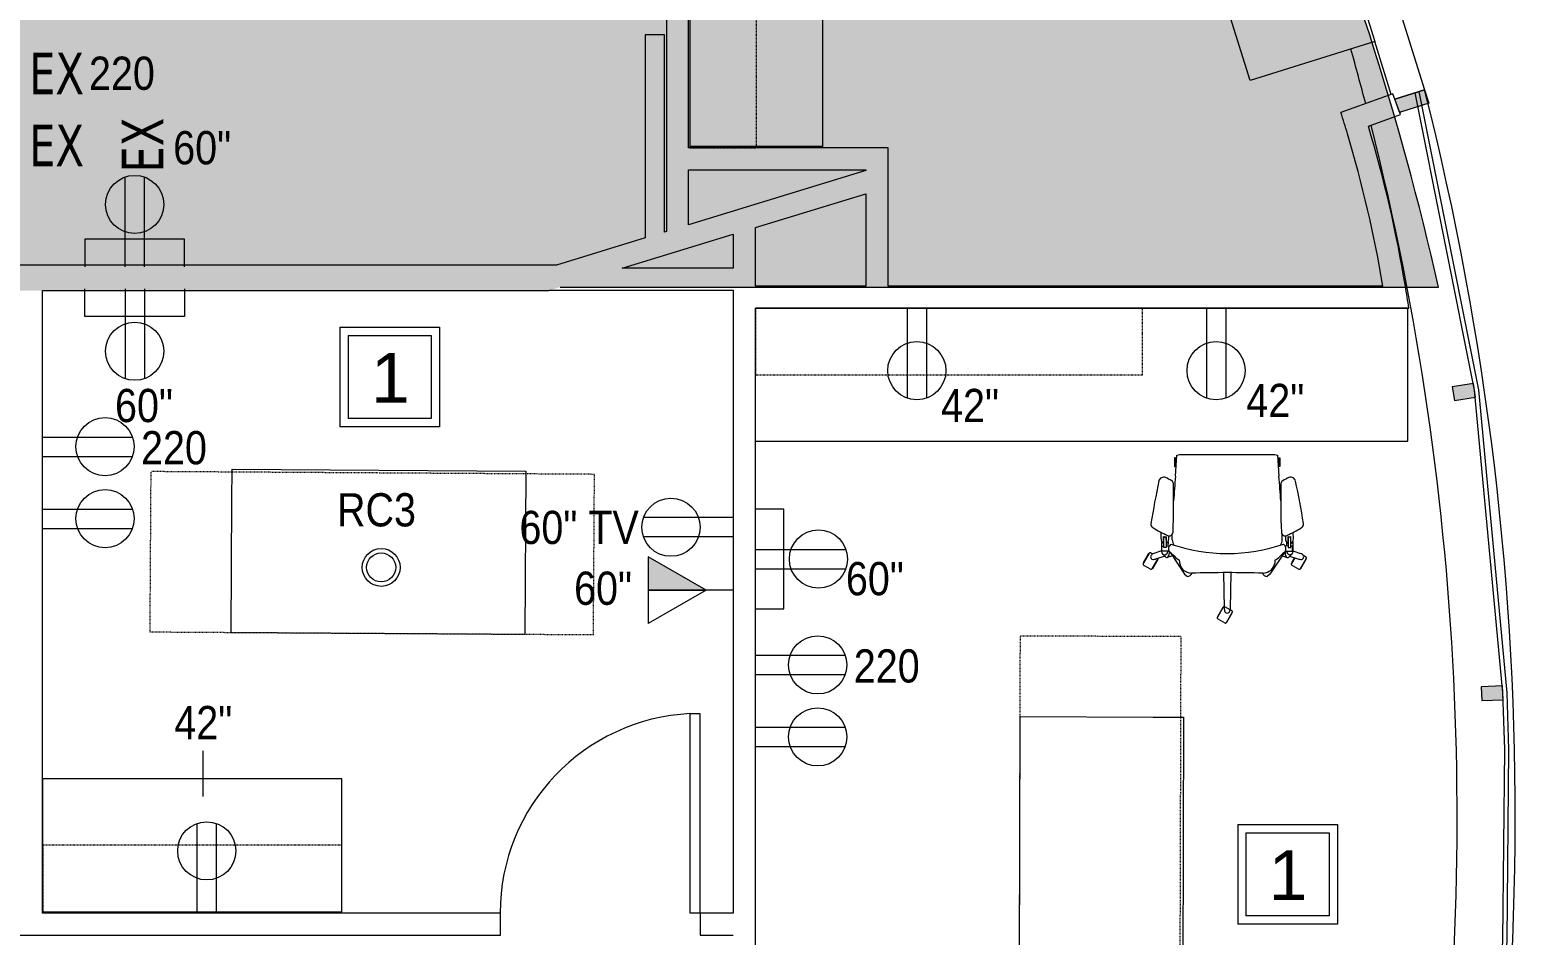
# Model space of a CAD drawing. Header units: inches. Extents: x 1 to 3107, y -595 to 378.
# Drawn here: x 1990.9 to 2259, y -98.4 to 65.1 of the extents above; entities that cross this region are included whole.
import ezdxf

# ---------------------------------------------------------------- set-up
doc = ezdxf.new("R2010")
doc.units = ezdxf.units.IN
doc.header["$MEASUREMENT"] = 0
doc.linetypes.add('Dash', pattern=[0.25, 0.125, -0.125])
doc.linetypes.add('Overhead', pattern=[0.15625, 0.09375, -0.0625])
for name, color, linetype, lineweight in [('A-ANNO-NOTE', 131, 'Continuous', 20), ('A-DETL', 90, 'Continuous', 9), ('A-DETL-GENF', 92, 'Continuous', 9), ('A-DETL-MEDM', 33, 'Continuous', 13), ('A-DOOR', 31, 'Continuous', 13), ('A-EXIST-GLAZ', 250, 'Continuous', 9), ('A-WALL', 113, 'Continuous', 50), ('A-WALL-PATT', 111, 'Continuous', 13), ('E-COMM-IDEN', 2, 'Continuous', 9), ('E-ELEC-FIXT-IDEN', 2, 'Continuous', 9), ('EXTWINDOWS', 250, 'Continuous', 9), ('I-FURN', 30, 'Continuous', 13), ('I-FURN-HDLN', 30, 'Continuous', 13), ('I-WALL', 2, 'Continuous', 13), ('new block- skin dc_dwg', 8, 'Continuous', 9), ('Q-CASE', 31, 'Continuous', 13), ('S-EXIST-COLS', 250, 'Continuous', 9)]:
    doc.layers.add(name, color=color, linetype=linetype, lineweight=lineweight)
doc.styles.add('Arial', font='arial.ttf', dxfattribs={"height": 9})
doc.styles.add('Arial_2', font='arial.ttf', dxfattribs={"width": 0.85, "height": 6})
doc.styles.add('Tahoma_2', font='tahoma.ttf', dxfattribs={"width": 0.85, "height": 7.5})

# ---------------------------------------------------------------- blocks, each defined once
blk = doc.blocks.new('Upper Cabinet - Standard Upper Cabinet-1775553-New Construction - Tel_Data_Elec Plan')
at = {"layer": 'Q-CASE'}
blk.add_line((36.94, 0), (-47.26, 0), dxfattribs=at)
at = {"layer": 'Q-CASE', "linetype": 'Overhead', "lineweight": 9}
for p, q in [((-47.26, 0), (-47.26, -12)), ((36.94, -12), (36.94, 0)), ((-47.26, -12), (36.94, -12))]:
    blk.add_line(p, q, dxfattribs=at)
blk = doc.blocks.new('Counter Top _No Backsplash_ - Standard Counter Top-1758023-New Construction - Tel_Data_Elec Plan')
at = {"layer": 'Q-CASE'}
for p, q in [((36.74, 0), (-47.26, 0)), ((-47.26, 0), (-47.26, -12)), ((36.74, 0), (36.74, -12)), ((-47.26, -12), (-47.26, -24)), ((36.74, -12), (36.74, -24)), ((-47.26, -24), (36.74, -24))]:
    blk.add_line(p, q, dxfattribs=at)
blk = doc.blocks.new('new block- skin dc_dwg-1925045-New Construction - Tel_Data_Elec Plan')
at = {"layer": 'EXTWINDOWS'}
for points in [[(2773.78, 1399.94), (2772.94, 1402.3), (2778.31, 1403.98), (2779.06, 1401.59), (2773.93, 1399.99)], [(2783.68, 1347.93), (2787.51, 1348.51), (2787.14, 1350.98), (2783.31, 1350.4)], [(2788.63, 1293.71), (2792.5, 1293.87), (2792.39, 1296.37), (2788.52, 1296.2)]]:
    blk.add_hatch(color=256, dxfattribs=at).paths.add_polyline_path(points, flags=0)
at = {"layer": 'A-EXIST-GLAZ', "flags": 128}
for points in [[(2774.05, 1132.25), (2785.76, 1185.75), (2791.92, 1240.28), (2792.44, 1250.49), (2792.77, 1284.89), (2792.45, 1295.11), (2787.32, 1349.74), (2776.63, 1403.45)], [(2774.76, 1132.02), (2786.5, 1185.63), (2792.67, 1240.22), (2793.19, 1250.46), (2793.52, 1284.9), (2793.2, 1295.15), (2788.07, 1349.85), (2777.35, 1403.68)]]:
    blk.add_lwpolyline(points, dxfattribs=at)
at = {"layer": 'A-WALL', "color": 250, "lineweight": 9}
blk.add_line((2772.27, 1403.18), (2769.3, 1412.69), dxfattribs=at)
at = {"layer": 'A-WALL', "color": 250, "lineweight": 9, "flags": 128}
blk.add_lwpolyline([(2761.54, 1437.5), (2758.26, 1448), (2763.98, 1449.79), (2778.31, 1403.98), (2772.92, 1402.29)], dxfattribs=at)
at = {"layer": 'A-WALL', "color": 250, "lineweight": 9}
for centre, radius, start, end in [((2272.85, 1272.63), 511.33, 14.5976, 15.7403), ((2260.21, 1272.77), 534.46, 344.6958, 14.2118), ((2260.21, 1272.77), 534.46, 344.6958, 14.2118), ((2272.85, 1272.63), 511.33, 350.7423, 14.1475)]:
    blk.add_arc(centre, radius, start, end, dxfattribs=at)
at = {"layer": 'EXTWINDOWS'}
for p, q in [((2772.94, 1402.3), (2778.31, 1403.98)), ((2773.78, 1399.94), (2772.94, 1402.3)), ((2778.31, 1403.98), (2779.06, 1401.59)), ((2773.93, 1399.99), (2773.78, 1399.94)), ((2779.06, 1401.59), (2773.93, 1399.99)), ((2787.14, 1350.98), (2783.31, 1350.4)), ((2787.51, 1348.51), (2787.14, 1350.98)), ((2783.31, 1350.4), (2783.68, 1347.93)), ((2783.68, 1347.93), (2787.51, 1348.51)), ((2792.39, 1296.37), (2788.52, 1296.2)), ((2788.52, 1296.2), (2788.63, 1293.71)), ((2792.5, 1293.87), (2792.39, 1296.37)), ((2788.63, 1293.71), (2792.5, 1293.87))]:
    blk.add_line(p, q, dxfattribs=at)
at = {"layer": 'S-EXIST-COLS', "flags": 128}
blk.add_lwpolyline([(2746.86, 1405.67), (2739.1, 1430.48), (2761.54, 1437.5), (2769.3, 1412.69)], close=True, dxfattribs=at)
blk = doc.blocks.new('Single-Flush - 36_ x 96_-1939474-New Construction - Tel_Data_Elec Plan')
at = {"layer": 'A-DOOR', "color": 7, "lineweight": 20}
for p, q in [((16.25, 2), (16.25, 38.02)), ((18, 38.02), (16.25, 38.02)), ((18, 2), (18, 38.02)), ((18, 2), (16.25, 2))]:
    blk.add_line(p, q, dxfattribs=at)
at = {"layer": 'A-DOOR', "lineweight": 9}
blk.add_arc((18, 2), 36.07, 92.7812, 180, dxfattribs=at)
blk = doc.blocks.new('Upper Cabinet - Standard Upper Cabinet-2071527-New Construction - Tel_Data_Elec Plan')
at = {"layer": 'Q-CASE'}
blk.add_line((6.74, 0), (-47.26, 0), dxfattribs=at)
at = {"layer": 'Q-CASE', "linetype": 'Overhead', "lineweight": 9}
for p, q in [((-47.26, 0), (-47.26, -12)), ((6.74, -12), (6.74, 0)), ((-47.26, -12), (6.74, -12))]:
    blk.add_line(p, q, dxfattribs=at)
blk = doc.blocks.new('Counter Top _No Backsplash_ - Standard Counter Top-2071496-New Construction - Tel_Data_Elec Plan')
at = {"layer": 'Q-CASE'}
for p, q in [((6.74, 0), (-47.26, 0)), ((-47.26, 0), (-47.26, -12)), ((6.74, 0), (6.74, -12)), ((-47.26, -12), (-47.26, -24)), ((6.74, -12), (6.74, -24)), ((-47.26, -24), (6.74, -24))]:
    blk.add_line(p, q, dxfattribs=at)
blk = doc.blocks.new('chair - chair-1675997-New Construction - Tel_Data_Elec Plan')
at = {"layer": 'I-FURN', "lineweight": 9}
for p, q in [((-34.1, -10.69), (-34.1, 18.81)), ((-34.1, 18.81), (18.9, 18.81)), ((18.9, 18.81), (18.9, -5.19)), ((18.9, -5.19), (18.9, -10.69)), ((18.9, -10.69), (-34.1, -10.69))]:
    blk.add_line(p, q, dxfattribs=at)
at = {"layer": 'I-FURN-HDLN', "linetype": 'Dash', "lineweight": 9}
for p, q in [((-46.5, 18.81), (-46.5, -10.19)), ((-46.5, 18.81), (33.5, 18.81)), ((33.5, 18.81), (33.5, -10.19)), ((-46.5, -10.19), (33.5, -10.19))]:
    blk.add_line(p, q, dxfattribs=at)
blk = doc.blocks.new('Counter Top _No Backsplash_ - Standard Counter Top-2088438-New Construction - Tel_Data_Elec Plan')
at = {"layer": 'Q-CASE'}
for p, q in [((70.47, 0), (-47.26, 0)), ((-47.26, 0), (-47.26, -24)), ((70.47, 0), (70.47, -12)), ((70.47, -12), (70.47, -24)), ((-47.26, -24), (0.63, -24)), ((0.63, -24), (70.47, -24))]:
    blk.add_line(p, q, dxfattribs=at)
blk = doc.blocks.new('Upper Cabinet - Standard Upper Cabinet-2099876-New Construction - Tel_Data_Elec Plan')
at = {"layer": 'Q-CASE'}
blk.add_line((22.58, 0), (-47.26, 0), dxfattribs=at)
at = {"layer": 'Q-CASE', "linetype": 'Overhead', "lineweight": 9}
for p, q in [((-47.26, 0), (-47.26, -12)), ((22.58, -12), (22.58, 0)), ((-47.26, -12), (22.58, -12))]:
    blk.add_line(p, q, dxfattribs=at)
blk = doc.blocks.new('Chairs - Task Chair-V17-New Construction - Tel_Data_Elec Plan')
at = {"layer": 'I-FURN', "lineweight": 9}
for p, q in [((0.14, 12.46), (-0.91, 10.63)), ((0.06, 12.4), (-0.9, 10.73)), ((-0.9, 10.73), (-0.87, 10.71)), ((0.1, 12.38), (0.06, 12.4)), ((1.71, 11.79), (0.42, 12.53)), ((0.72, 9.68), (1.78, 11.52)), ((0.8, 9.74), (1.77, 11.41)), ((1.77, 11.41), (1.73, 11.43)), ((-0.84, 10.35), (-0.51, 10.16)), ((-0.66, 3.46), (-0.52, 10)), ((-0.51, 10.16), (0.45, 9.61)), ((0.66, 3.46), (0.52, 10)), ((0.77, 9.76), (0.8, 9.74)), ((-13.23, 2.75), (-14.29, 0.91)), ((-13.31, 2.68), (-14.27, 1.01)), ((-13.27, 2.66), (-13.31, 2.68)), ((-11.66, 2.08), (-12.95, 2.82)), ((-10.26, -0.13), (-7.71, 3.75)), ((-7.71, 3.75), (-7.19, 4.17)), ((7.71, 3.75), (7.19, 4.17)), ((10.26, -0.13), (7.71, 3.75)), ((13.52, 2.75), (12.46, 0.91)), ((13.43, 2.68), (12.47, 1.01)), ((13.47, 2.66), (13.43, 2.68)), ((15.08, 2.08), (13.79, 2.82)), ((-14.27, 1.01), (-14.24, 0.99)), ((-14.21, 0.64), (-13.75, 0.37)), ((-11.87, -0.46), (-13.23, 0.01)), ((-11.25, 0.5), (-12.91, 1)), ((-12.18, 0.78), (-11.59, 1.8)), ((-12.14, 0.77), (-11.6, 1.7)), ((-11.1, 0.66), (-11.7, 0.04)), ((-11.6, 1.7), (-11.64, 1.72)), ((-9.9, 0.41), (-10.82, 0.7)), ((9.9, 0.41), (10.82, 0.7)), ((11.1, 0.66), (11.7, 0.04)), ((11.25, 0.5), (12.91, 1)), ((11.87, -0.46), (13.23, 0.01)), ((12.47, 1.01), (12.5, 0.99)), ((13.45, 0.11), (13.82, -0.11)), ((14.09, -0.03), (15.15, 1.8)), ((14.14, 0.05), (14.18, 0.03)), ((14.18, 0.03), (15.14, 1.7)), ((15.14, 1.7), (15.11, 1.72)), ((-11.94, -2.68), (-11.93, -3.82)), ((-11.85, -2.19), (-11.87, -0.38)), ((-11.79, -0.41), (-11.8, -1.34)), ((-11.8, -1.34), (-11.46, -1.34)), ((-10.5, -0.41), (-11.79, -0.41)), ((-11.51, -1.83), (-11.5, -3.09)), ((-11.46, -1.07), (-11.46, -3.04)), ((-11.01, -1.07), (-11.46, -1.07)), ((-11.01, -3.01), (-11.01, -1.07)), ((-11.01, -1.35), (-10.47, -1.36)), ((-10.98, -1.81), (-11, -3.05)), ((-10.67, -2.11), (-10.69, -1.35)), ((-10.57, -2.34), (-10.55, -2.67)), ((-10.55, -2.67), (-10.56, -3.18)), ((-10.28, -0.18), (-10.26, -0.13)), ((-9.92, -2.44), (-9.93, -3.44)), ((9.92, -2.44), (9.93, -3.44)), ((10.28, -0.18), (10.26, -0.13)), ((11.01, -1.35), (10.47, -1.36)), ((10.5, -0.41), (11.79, -0.41)), ((10.57, -2.34), (10.55, -2.67)), ((10.55, -2.67), (10.56, -3.18)), ((10.67, -2.11), (10.69, -1.35)), ((10.98, -1.81), (11, -3.05)), ((11.01, -1.07), (11.46, -1.07)), ((11.01, -3.01), (11.01, -1.07)), ((11.46, -1.07), (11.46, -3.04)), ((11.8, -1.34), (11.46, -1.34)), ((11.51, -1.83), (11.5, -3.09)), ((11.79, -0.41), (11.8, -1.34)), ((11.85, -2.19), (11.87, -0.38)), ((11.94, -2.68), (11.93, -3.82)), ((-9.5, -15.71), (-9.34, -15.71)), ((-9.5, -17.28), (-9.5, -15.71)), ((-9.07, -17.74), (-9.34, -13.95)), ((-9.34, -15.71), (-9.34, -17.28)), ((9.34, -13.95), (9.07, -17.74)), ((9.34, -15.71), (9.34, -17.28)), ((9.5, -15.71), (9.34, -15.71)), ((9.5, -17.28), (9.5, -15.71)), ((-9.34, -17.28), (-9.5, -17.28)), ((-8.61, -17.87), (-9.07, -17.74)), ((8.61, -17.87), (-8.61, -17.87)), ((9.07, -17.74), (8.61, -17.87)), ((9.34, -17.28), (9.5, -17.28))]:
    blk.add_line(p, q, dxfattribs=at)
for centre, radius, start, end in [((0, 10.32), 0.445, 45.7229, 134.2771), ((0.32, 12.36), 0.2, 59.8643, 150), ((1.61, 11.62), 0.2, 330, 60), ((-0.74, 10.53), 0.2, 150, 240.1357), ((1.01, 9.97), 1.53, 164.4505, 178.7927), ((0.1, 10.22), 0.583, 134.254, 164.4505), ((-0.1, 10.22), 0.583, 15.5495, 45.746), ((0.55, 9.78), 0.2, 240.1393, 264.765), ((-1.01, 9.97), 1.53, 1.2073, 15.5495), ((0.55, 9.78), 0.2, 264.765, 330.1534), ((-13.05, 2.65), 0.2, 60, 150), ((-6.32, 1.36), 2.29, 134.5977, 169.3918), ((-6.2, 0.69), 2.87, 95.705, 127.0086), ((-7.35, 3.06), 1.12, 25.6219, 82.0752), ((0, 248.58), 245.12, 268.4848, 271.5152), ((7.35, 3.06), 1.12, 97.9248, 154.3781), ((6.2, 0.69), 2.87, 52.9914, 84.295), ((6.32, 1.36), 2.29, 10.6082, 45.4023), ((13.69, 2.65), 0.2, 60, 150), ((-14.11, 0.81), 0.2, 149.7906, 240), ((-13.37, 0.61), 0.445, 117.8208, 206.0638), ((-13.25, 0.67), 0.583, 206.0911, 236.5503), ((-13.31, 0.49), 0.583, 87.4248, 117.8208), ((-12.73, 1.46), 1.53, 236.4886, 250.7927), ((-13.35, -0.46), 1.53, 73.2073, 87.502), ((-11.28, -0.37), 0.593, 84.0219, 180.9117), ((-11.76, 1.9), 0.2, 330, 60.1121), ((-11.36, -0.43), 0.657, 1.3207, 77.9642), ((-10.91, 0.39), 0.323, 29.6621, 124.4716), ((-11.38, 0), 0.922, 9.6607, 36.4682), ((-11.69, -0.08), 1.25, 346.3769, 10.9189), ((-13.77, 4.39), 5.75, 305.3709, 317.4948), ((0, -31.42), 31.42, 71.1164, 108.8836), ((-5.74, -3.53), 5.54, 121.0187, 133.18), ((-23.82, 2.16), 15.26, 356.4473, 358.5687), ((23.82, 2.16), 15.26, 181.4313, 183.5527), ((5.74, -3.53), 5.54, 46.82, 58.9813), ((13.77, 4.39), 5.75, 222.5052, 234.6291), ((11.69, -0.08), 1.25, 169.0811, 193.6231), ((11.38, 0), 0.922, 143.5318, 170.3393), ((10.91, 0.39), 0.323, 55.5284, 150.3379), ((11.36, -0.43), 0.657, 102.0358, 178.6793), ((11.28, -0.37), 0.593, 359.0883, 95.9781), ((12.63, 0.81), 0.2, 150.1295, 164.8673), ((13.35, -0.46), 1.53, 92.498, 106.7927), ((12.73, 1.46), 1.53, 289.2073, 303.5876), ((13.31, 0.49), 0.583, 62.1792, 92.5752), ((13.25, 0.67), 0.583, 303.6493, 333.9089), ((13.37, 0.61), 0.445, 333.9362, 62.1792), ((14.98, 1.9), 0.2, 330, 60.168), ((-11.06, -2.6), 0.887, 120.1857, 184.8367), ((-11.49, -2.63), 0.971, 17.6225, 57.9495), ((-9.55, -0.85), 1.04, 148.1398, 233.8639), ((-8.09, -2.53), 1.84, 146.599, 177.2887), ((8.09, -2.53), 1.84, 2.7113, 33.401), ((9.55, -0.85), 1.04, 306.1361, 31.8602), ((11.49, -2.63), 0.971, 122.0505, 162.3775), ((11.06, -2.6), 0.887, 355.1633, 59.8143), ((13.92, 0.07), 0.2, 240.112, 330), ((-13.01, -5.3), 0.749, 121.3338, 189.0231), ((1.3, -28.7), 28.17, 115.3981, 121.4503), ((-11.2, -3.54), 0.533, 66.9672, 123.7509), ((-11.2, -3.47), 0.5, 67.0573, 121.4674), ((-10.48, -3.89), 0.711, 2.0473, 115.4842), ((-165.25, -9.42), 155.58, 358.8191, 2.0473), ((165.25, -9.42), 155.58, 177.9527, 181.1809), ((10.48, -3.89), 0.711, 64.5158, 177.9527), ((-1.3, -28.7), 28.17, 58.5433, 64.6019), ((11.2, -3.54), 0.533, 56.2491, 113.0328), ((11.2, -3.47), 0.5, 58.5326, 112.9427), ((13.01, -5.3), 0.749, 350.9769, 58.4268), ((160.08, 23.12), 176.17, 189.3216, 191.8593), ((-160.08, 23.12), 176.17, 348.1379, 350.6784), ((255.74, 8.01), 265.99, 183.7702, 184.7367), ((-255.74, 8.01), 265.99, 355.2633, 356.2298), ((-11.48, -12.92), 0.859, 191.5789, 292.8427), ((-15.08, -4.35), 10.15, 292.7913, 299.9233), ((-10.32, -12.61), 0.615, 299.9233, 358.8191), ((10.32, -12.61), 0.615, 181.1809, 240.0767), ((15.08, -4.35), 10.15, 240.0767, 247.2087), ((11.48, -12.92), 0.859, 247.1573, 347.8576), ((-8.78, -15.53), 0.589, 197.5488, 225.5119), ((8.78, -15.53), 0.589, 314.4881, 342.4512), ((-8.78, -17.46), 0.589, 125.1062, 162.4512), ((8.78, -17.46), 0.589, 17.5488, 54.8938)]:
    blk.add_arc(centre, radius, start, end, dxfattribs=at)
blk = doc.blocks.new('FORM Equipment_Fixture Tag - Square-214315-New Construction - Tel_Data_Elec Plan')
at = {"layer": 'A-ANNO-NOTE'}
for p, q in [((-0.09375, 0.09375), (0.09375, 0.09375)), ((-0.09375, 0.09375), (0.09375, 0.09375)), ((-0.09375, 0.09375), (0.09375, 0.09375)), ((-0.09375, 0.09375), (-0.09375, -0.09375)), ((0.09375, 0.09375), (0.09375, -0.09375)), ((-0.078125, 0.078125), (-0.078125, -0.078125)), ((-0.078125, 0.078125), (0.078125, 0.078125)), ((0.078125, 0.078125), (0.078125, -0.078125)), ((0.078125, -0.078125), (-0.078125, -0.078125)), ((0.09375, -0.09375), (-0.09375, -0.09375))]:
    blk.add_line(p, q, dxfattribs=at)

msp = doc.modelspace()

# ---------------------------------------------------------------- hatches: boundary and pattern name
at = {"layer": 'A-ANNO-NOTE', "lineweight": 9}
msp.add_hatch(color=256, dxfattribs=at).paths.add_polyline_path([(2112.93, -36.13), (2102.47, -30.13), (2102.47, -36.13)], flags=0)
at = {"layer": 'A-DETL-GENF'}
h = msp.add_hatch(color=254, dxfattribs=at)
h.paths.add_polyline_path([(2086.63, 18.59), (2245.1, 18.59), (2241.31, 34.3), (2236.85, 50.51), (2232.29, 65.34), (2227.07, 80.64), (2221.38, 95.77), (2215.23, 110.72), (2208.63, 125.47), (2201.57, 140.02), (2194.07, 154.34), (2186.14, 168.42), (2177.77, 182.25), (2171.89, 191.35), (2157.43, 181.96), (2105.78, 181.96), (2105.78, 210.41), (2109.78, 210.41), (2109.78, 185.96), (2156.25, 185.96), (2169.71, 194.71), (2168.99, 195.82), (2159.79, 209.12), (2150.19, 222.12), (2140.19, 234.82), (2129.81, 247.21), (2119.06, 259.28), (2107.93, 271.01), (2096.45, 282.39), (2084.63, 293.41), (2072.48, 304.07), (2065.64, 309.7), (2062.7, 305.79), (2028.45, 305.79), (2028.45, 210.41), (2069.78, 210.41), (2069.78, 206.41), (2032.45, 206.41), (2032.45, 187.91), (2028.45, 187.91), (2028.45, 206.41), (2018.78, 206.41), (2018.78, 210.41), (2024.45, 210.41), (2024.45, 321.4), (2024.7, 321.22), (2034.13, 333.73), (1981.95, 373.05), (1241.78, 373.05), (1241.78, 333.98), (1471.95, 333.98), (1471.95, 329.98), (1465.78, 329.98), (1465.78, 210.41), (1471.95, 210.41), (1471.95, 206.41), (1391.78, 206.41), (1391.78, 210.41), (1461.78, 210.41), (1461.78, 329.98), (1349.53, 329.98), (1349.53, 292.38), (1346.03, 292.38), (1346.03, 329.98), (1345.78, 329.98), (1345.78, 210.41), (1346.03, 210.41), (1346.03, 256.38), (1349.53, 256.38), (1349.53, 210.41), (1355.78, 210.41), (1355.78, 206.41), (1332.78, 206.41), (1332.78, 210.41), (1338.03, 210.41), (1338.03, 256.38), (1341.53, 256.38), (1341.53, 210.41), (1341.78, 210.41), (1341.78, 329.98), (1341.53, 329.98), (1341.53, 292.38), (1338.03, 292.38), (1338.03, 329.98), (1241.78, 329.98), (1241.78, 183.41), (1277.78, 183.41), (1277.78, 210.41), (1296.78, 210.41), (1296.78, 206.41), (1281.78, 206.41), (1281.78, 145.96), (1314.78, 145.96), (1314.78, 141.96), (1277.78, 141.96), (1277.78, 168.96), (1241.78, 168.96), (1241.78, 22.57), (1358.03, 22.57), (1358.03, 64.42), (1361.53, 64.42), (1361.53, 22.57), (1361.78, 22.57), (1361.78, 141.96), (1361.53, 141.96), (1361.53, 100.11), (1358.03, 100.11), (1358.03, 141.96), (1350.78, 141.96), (1350.78, 145.96), (1371.78, 145.96), (1371.78, 141.96), (1365.78, 141.96), (1365.78, 22.57), (1479.03, 22.57), (1479.03, 64.11), (1482.53, 64.11), (1482.53, 22.57), (1482.78, 22.57), (1482.78, 99.65), (1482.53, 99.84), (1482.53, 98.7), (1479.03, 98.7), (1479.03, 102.47), (1463.78, 113.96), (1463.78, 141.96), (1407.78, 141.96), (1407.78, 145.96), (1563.78, 145.96), (1563.78, 141.96), (1501.28, 141.96), (1501.28, 120.9), (1486.78, 101.64), (1486.78, 22.57), (1606.03, 22.57), (1606.03, 64.11), (1609.53, 64.11), (1609.53, 22.57), (1609.78, 22.57), (1609.78, 141.96), (1609.53, 141.96), (1609.53, 98.11), (1606.03, 98.11), (1606.03, 141.96), (1599.78, 141.96), (1599.78, 145.96), (1827.72, 145.96), (1827.72, 141.96), (1737.78, 141.96), (1737.78, 22.57), (1869.97, 22.57), (1869.97, 64.11), (1873.47, 64.11), (1873.47, 22.57), (1873.72, 22.57), (1873.72, 141.96), (1873.47, 141.96), (1873.47, 97.22), (1869.97, 97.22), (1869.97, 141.96), (1863.72, 141.96), (1863.72, 145.96), (1927.78, 145.96), (1927.78, 141.96), (1909.78, 141.96), (1909.78, 125.28), (1897.72, 109.84), (1897.72, 22.57), (1969.78, 22.57), (1969.78, 141.96), (1963.78, 141.96), (1963.78, 145.96), (1979.78, 145.96), (1979.78, 141.96), (1973.78, 141.96), (1973.78, 22.57), (2085.98, 22.57), (2101.97, 27.46), (2101.97, 64.11), (2105.47, 64.11), (2105.47, 28.53), (2105.78, 28.63), (2105.78, 141.96), (2105.72, 141.96), (2105.72, 98.11), (2101.72, 98.11), (2101.72, 141.96), (2015.78, 141.96), (2015.78, 145.96), (2028.45, 145.96), (2028.45, 151.91), (2032.45, 151.91), (2032.45, 145.96), (2109.78, 145.96), (2109.78, 43.76), (2145.78, 43.76), (2145.78, 39.76), (2109.78, 39.76), (2109.78, 29.85), (2141.78, 39.63), (2141.78, 35.45), (2096.45, 21.59)], flags=0)
h.paths.add_polyline_path([(1877.72, 22.57), (1893.72, 22.57), (1893.72, 105.58), (1877.72, 105.58), (1877.72, 24.86)], flags=0)
h.paths.add_polyline_path([(1899.82, 64.36), (1899.82, 64.36), (1899.82, 64.52)], flags=0)
h.paths.add_polyline_path([(1483.58, 104.05), (1497.28, 122.24), (1497.28, 141.96), (1467.78, 141.96), (1467.78, 115.96), (1482.78, 104.66)], flags=0)
h.paths.add_polyline_path([(1892.44, 109.58), (1905.78, 126.65), (1905.78, 141.96), (1877.72, 141.96), (1877.72, 109.58)], flags=0)
h.paths.add_polyline_path([(1277.78, 172.96), (1277.78, 179.41), (1241.78, 179.41), (1241.78, 172.96), (1276.83, 172.96)], flags=0)
h.paths.add_polyline_path([(1855.89, 206.41), (1855.89, 210.41), (1918.91, 210.41), (1918.91, 318.54), (1809.89, 318.54), (1809.89, 210.41), (1819.89, 210.41), (1819.89, 206.41), (1799.89, 206.41), (1799.89, 210.41), (1805.89, 210.41), (1805.89, 318.54), (1730.16, 318.54), (1730.16, 210.41), (1763.89, 210.41), (1763.89, 206.41), (1726.16, 206.41), (1726.16, 329.98), (1720.16, 329.98), (1720.16, 333.98), (1726.16, 333.98), (1726.16, 372.02), (1730.16, 372.02), (1730.16, 322.54), (1922.91, 322.54), (1922.91, 210.41), (1982.78, 210.41), (1982.78, 206.41), (1863.72, 206.41)], flags=0)
h.paths.add_polyline_path([(1666.16, 206.41), (1596.78, 206.41), (1596.78, 210.41), (1638.16, 210.41), (1638.16, 299.45), (1614.16, 299.45), (1614.16, 329.98), (1554.78, 329.98), (1554.78, 210.41), (1560.78, 210.41), (1560.78, 206.41), (1507.95, 206.41), (1507.95, 210.41), (1550.78, 210.41), (1550.78, 329.98), (1507.95, 329.98), (1507.95, 333.98), (1684.16, 333.98), (1684.16, 329.98), (1666.16, 329.98), (1666.16, 284.45), (1662.16, 284.45), (1662.16, 299.45), (1642.16, 299.45), (1642.16, 210.41), (1662.16, 210.41), (1662.16, 224.45), (1666.16, 224.45), (1666.16, 210.41)], flags=0)
h.paths.add_polyline_path([(1662.16, 303.45), (1662.16, 329.98), (1618.16, 329.98), (1618.16, 303.45), (1654.16, 303.45)], flags=0)
h.paths.add_polyline_path([(2046.93, 309.79), (2060.7, 309.79), (2062.55, 312.24), (2059.32, 314.87), (2053.91, 319.05), (2047.01, 309.9)], flags=0)
h.paths.add_polyline_path([(2028.45, 309.79), (2039.86, 309.79), (2028.45, 318.39), (2028.45, 313.53)], flags=0)
h.paths.add_polyline_path([(2043.58, 312), (2050.75, 321.5), (2046.51, 324.74), (2037.37, 331.38), (2030.3, 322), (2042.84, 312.55)], flags=0)
at = {"layer": 'A-WALL-PATT'}
h = msp.add_hatch(color=8, dxfattribs=at)
h.paths.add_polyline_path([(2105.78, 28.63), (2109.78, 29.85), (2109.78, 145.96), (2105.78, 145.96), (2105.78, 38.57)], flags=0)
h.paths.add_polyline_path([(2105.78, 181.96), (2109.78, 181.96), (2109.78, 206.41), (2105.78, 206.41), (2105.78, 185.96)], flags=0)
for points in [[(2101.97, 27.46), (2105.47, 28.53), (2105.47, 64.11), (2101.97, 64.11), (2101.97, 28.63)], [(2109.78, 39.76), (2145.78, 39.76), (2145.78, 43.76), (2109.78, 43.76)], [(2084.54, 17.95), (2141.78, 35.45), (2141.78, 39.63), (2085.98, 22.57), (2084.56, 18.01)], [(1925.86, 17.95), (2084.54, 17.95), (2085.98, 22.57), (1733.76, 22.57), (1733.78, 20.26), (1733.91, 20.17), (1733.92, 20.09), (1733.76, 20.09), (1733.78, 17.95), (1904.11, 17.95)]]:
    msp.add_hatch(color=8, dxfattribs=at).paths.add_polyline_path(points, flags=0)

# ---------------------------------------------------------------- linework, layer by layer
at = {"layer": 'A-ANNO-NOTE'}
for p, q in [((2008.11, 22.26), (2008.11, 38.46)), ((2011.59, 22.26), (2011.59, 38.46)), ((2008.11, 18.26), (2008.11, 2.06)), ((2011.59, 18.26), (2011.59, 2.06)), ((2149.23, 14.76), (2149.23, -1.44)), ((2152.72, 14.76), (2152.72, -1.44)), ((2203.23, 14.76), (2203.23, -1.44)), ((2206.72, 14.76), (2206.72, -1.44)), ((1993.24, -8.48), (2009.44, -8.48)), ((1993.24, -11.97), (2009.44, -11.97)), ((1993.24, -21.48), (2009.44, -21.48)), ((2117.85, -23.03), (2101.65, -23.03)), ((1993.24, -24.97), (2009.44, -24.97)), ((2117.85, -26.51), (2101.65, -26.51)), ((2121.97, -28.77), (2138.17, -28.77)), ((2102.47, -30.13), (2102.47, -36.13)), ((2112.93, -36.13), (2102.47, -30.13)), ((2102.47, -30.13), (2102.47, -42.13)), ((2112.93, -36.13), (2102.47, -30.13)), ((2121.97, -32.26), (2138.17, -32.26)), ((2102.47, -36.13), (2112.93, -36.13)), ((2117.85, -36.13), (2102.47, -36.13)), ((2112.93, -36.13), (2102.47, -42.13)), ((2121.85, -47.88), (2138.05, -47.88)), ((2121.85, -51.36), (2138.05, -51.36)), ((2121.85, -60.88), (2138.05, -60.88)), ((2121.85, -64.36), (2138.05, -64.36)), ((2021.1, -94.45), (2021.1, -78.25)), ((2024.59, -94.45), (2024.59, -78.25))]:
    msp.add_line(p, q, dxfattribs=at)
for centre, radius in [((2009.85, 33.51), 5.25), ((2009.85, 7.01), 5.25), ((2150.97, 3.51), 5.25), ((2204.97, 3.51), 5.25), ((2004.49, -10.22), 5.25), ((2004.49, -23.22), 5.25), ((2106.6, -24.77), 5.25), ((2133.22, -30.51), 5.25), ((2054.32, -32.02), 3.42), ((2054.32, -32.02), 2.62), ((2133.09, -49.62), 5.25), ((2133.09, -62.62), 5.25), ((2022.85, -83.2), 5.25)]:
    msp.add_circle(centre, radius, dxfattribs=at)
at = {"layer": 'A-DETL', "lineweight": 13}
msp.add_line((2086.63, 18.59), (2245.1, 18.59), dxfattribs=at)
msp.add_arc((1731.73, -96.9), 526.19, 12.6778, 33.2195, dxfattribs=at)
at = {"layer": 'A-DETL-MEDM', "lineweight": 20}
for p, q in [((2000.85, 27.26), (2000.85, 22.26)), ((2018.85, 27.26), (2000.85, 27.26)), ((2018.85, 22.26), (2018.85, 27.26)), ((2000.85, 13.26), (2000.85, 18.26)), ((2018.85, 18.26), (2018.85, 13.26)), ((2018.85, 13.26), (2000.85, 13.26)), ((2126.97, -21.51), (2121.97, -21.51)), ((2126.97, -39.51), (2126.97, -21.51)), ((2121.97, -39.51), (2126.97, -39.51))]:
    msp.add_line(p, q, dxfattribs=at)
at = {"layer": 'A-WALL', "color": 7, "lineweight": 20}
for p, q in [((2109.78, 43.76), (2109.78, 145.96)), ((2105.78, 141.96), (2105.78, 28.63)), ((2236.85, 53.5), (2227.49, 50.1)), ((2238.21, 49.74), (2236.85, 53.5)), ((2232.44, 47.64), (2238.21, 49.74)), ((2145.78, 43.76), (2109.78, 43.76)), ((2145.78, 18.76), (2145.78, 43.76)), ((2109.78, 29.85), (2109.78, 39.76)), ((2109.78, 39.76), (2141.78, 39.76)), ((2141.78, 39.63), (2109.78, 29.85)), ((2141.78, 39.76), (2141.78, 39.63)), ((2121.85, 29.36), (2141.78, 35.45)), ((2141.78, 35.45), (2141.78, 18.76)), ((2101.97, 27.46), (2085.98, 22.57)), ((2097.83, 22.01), (2117.85, 28.13)), ((2105.78, 28.63), (2105.47, 28.53)), ((2117.85, 28.13), (2117.85, 22.01)), ((2121.85, 18.76), (2121.85, 29.36)), ((2117.85, 22.01), (2097.83, 22.01)), ((1993.24, -94.45), (1993.24, 17.95)), ((2084.54, 17.95), (2084.74, 18.01)), ((2084.74, 18.01), (2117.85, 18.01)), ((2117.85, 18.01), (2117.85, -94.45)), ((2141.78, 18.76), (2121.85, 18.76)), ((2235.06, 18.76), (2145.78, 18.76)), ((2121.85, -116.59), (2121.85, 14.76)), ((2121.85, 14.76), (2239.74, 14.76)), ((2075.85, -94.45), (1993.24, -94.45)), ((2075.85, -98.45), (2075.85, -94.45)), ((2117.85, -94.45), (2111.85, -94.45)), ((2111.85, -94.45), (2111.85, -98.45)), ((1907.64, -98.45), (2075.85, -98.45)), ((2111.85, -98.45), (2117.85, -98.45))]:
    msp.add_line(p, q, dxfattribs=at)
for radius, start, end in [(229.08, 16.6059, 17.6077), (229.08, 9.5386, 16.6059), (233.08, 9.3735, 16.6642), (233.08, 8.3782, 9.3735)]:
    msp.add_arc((2009.15, -19.2), radius, start, end, dxfattribs=at)
at = {"layer": 'E-ELEC-FIXT-IDEN'}
msp.add_line((2022.22, -73.37), (2022.22, -65.11), dxfattribs=at)
at = {"layer": 'I-WALL', "color": 7, "lineweight": 20}
for p, q in [((2101.97, 64.11), (2101.97, 27.46)), ((2105.47, 64.11), (2101.97, 64.11)), ((2105.47, 28.53), (2105.47, 64.11)), ((2085.98, 22.57), (1973.78, 22.57)), ((1993.24, 17.95), (2084.54, 17.95))]:
    msp.add_line(p, q, dxfattribs=at)

# ---------------------------------------------------------------- block references
at = {"layer": 'A-ANNO-NOTE', "xscale": 96, "yscale": 96, "zscale": 96}
for p in [(2055.85, 2.36), (2217.86, -87.45)]:
    msp.add_blockref('FORM Equipment_Fixture Tag - Square-214315-New Construction - Tel_Data_Elec Plan', p, dxfattribs=at)
at = {"layer": 'A-DOOR'}
msp.add_blockref('Single-Flush - 36_ x 96_-1939474-New Construction - Tel_Data_Elec Plan', (2093.85, -96.45), dxfattribs=at)
at = {"layer": 'I-FURN', "lineweight": 9}
for name, p, rotation in [('Chairs - Task Chair-V17-New Construction - Tel_Data_Elec Plan', (2206.97, -29.51), 179.9999950954438), ('chair - chair-1675997-New Construction - Tel_Data_Elec Plan', (2046.24, -25.12), 179.6419060406756), ('chair - chair-1675997-New Construction - Tel_Data_Elec Plan', (2188.37, -77.92), 89.8419060406764)]:
    msp.add_blockref(name, p, dxfattribs=dict(at, rotation=rotation))
at = {"layer": 'new block- skin dc_dwg', "color": 250}
msp.add_blockref('new block- skin dc_dwg-1925045-New Construction - Tel_Data_Elec Plan', (-535.72, -1349.79), dxfattribs=at)
at = {"layer": 'Q-CASE'}
for name, p, rotation in [('Upper Cabinet - Standard Upper Cabinet-1775553-New Construction - Tel_Data_Elec Plan', (2110.02, 91.02), 90), ('Counter Top _No Backsplash_ - Standard Counter Top-1758023-New Construction - Tel_Data_Elec Plan', (2134.02, 80.7), 269.9999999999998), ('Counter Top _No Backsplash_ - Standard Counter Top-2088438-New Construction - Tel_Data_Elec Plan', (2192.32, -9.24), 180), ('Counter Top _No Backsplash_ - Standard Counter Top-2071496-New Construction - Tel_Data_Elec Plan', (1999.99, -94.2), 180), ('Upper Cabinet - Standard Upper Cabinet-2071527-New Construction - Tel_Data_Elec Plan', (1999.99, -94.2), 180)]:
    msp.add_blockref(name, p, dxfattribs=dict(at, rotation=rotation))
msp.add_blockref('Upper Cabinet - Standard Upper Cabinet-2099876-New Construction - Tel_Data_Elec Plan', (2169.11, 14.76), dxfattribs=at)

# ---------------------------------------------------------------- texts
at = {"layer": 'A-ANNO-NOTE', "lineweight": 9}
for s, insert, char_height, width, attachment_point, line_spacing_factor, style in [('EX', (1990.79, 60.92), 7.5, 11.8387, 1, 0.994306, 'Tahoma_2'), ('EX', (1990.79, 47.92), 7.5, 11.8387, 1, 0.994306, 'Tahoma_2'), ('1', (2055.96, 6.71), 9, 8.3742, 2, 0.941778, 'Arial'), ('1', (2217.97, -83.09), 9, 8.3742, 2, 0.941778, 'Arial')]:
    msp.add_mtext(s, dxfattribs=dict(at, insert=insert, char_height=char_height, width=width, attachment_point=attachment_point, line_spacing_factor=line_spacing_factor, style=style))
at = {"layer": 'A-ANNO-NOTE', "lineweight": 9, "insert": (2007.51, 39.27), "char_height": 7.5, "width": 11.8387, "attachment_point": 1, "rotation": 90, "line_spacing_factor": 0.994306, "style": 'Tahoma_2'}
msp.add_mtext('EX', dxfattribs=at)
at = {"layer": 'E-COMM-IDEN', "insert": (2094.35, -32.78), "char_height": 6, "width": 12.4143, "attachment_point": 2, "line_spacing_factor": 0.941778, "style": 'Arial_2'}
msp.add_mtext('60"', dxfattribs=at)
at = {"layer": 'E-ELEC-FIXT-IDEN', "char_height": 6, "attachment_point": 2, "line_spacing_factor": 0.941778, "style": 'Arial_2'}
for s, insert, width in [('220', (2007.54, 60.2), 14.1039), ('60"', (2022.02, 46.76), 12.4143), ('60"', (2011.52, 0.21), 12.4143), ('42"', (2160.57, 0.21), 12.4143), ('42"', (2215.65, 1.12), 12.4143), ('220', (2016.93, -7.41), 14.1039), ('RC3', (2053.47, -18.62), 16.8953), ('60" TV', (2090.03, -21.8), 25.5633), ('60"', (2143.4, -31.05), 12.4143), ('220', (2145.54, -46.81), 14.1039), ('42"', (2022.22, -57.04), 12.4143)]:
    msp.add_mtext(s, dxfattribs=dict(at, insert=insert, width=width))

doc.saveas('drawing.dxf')
